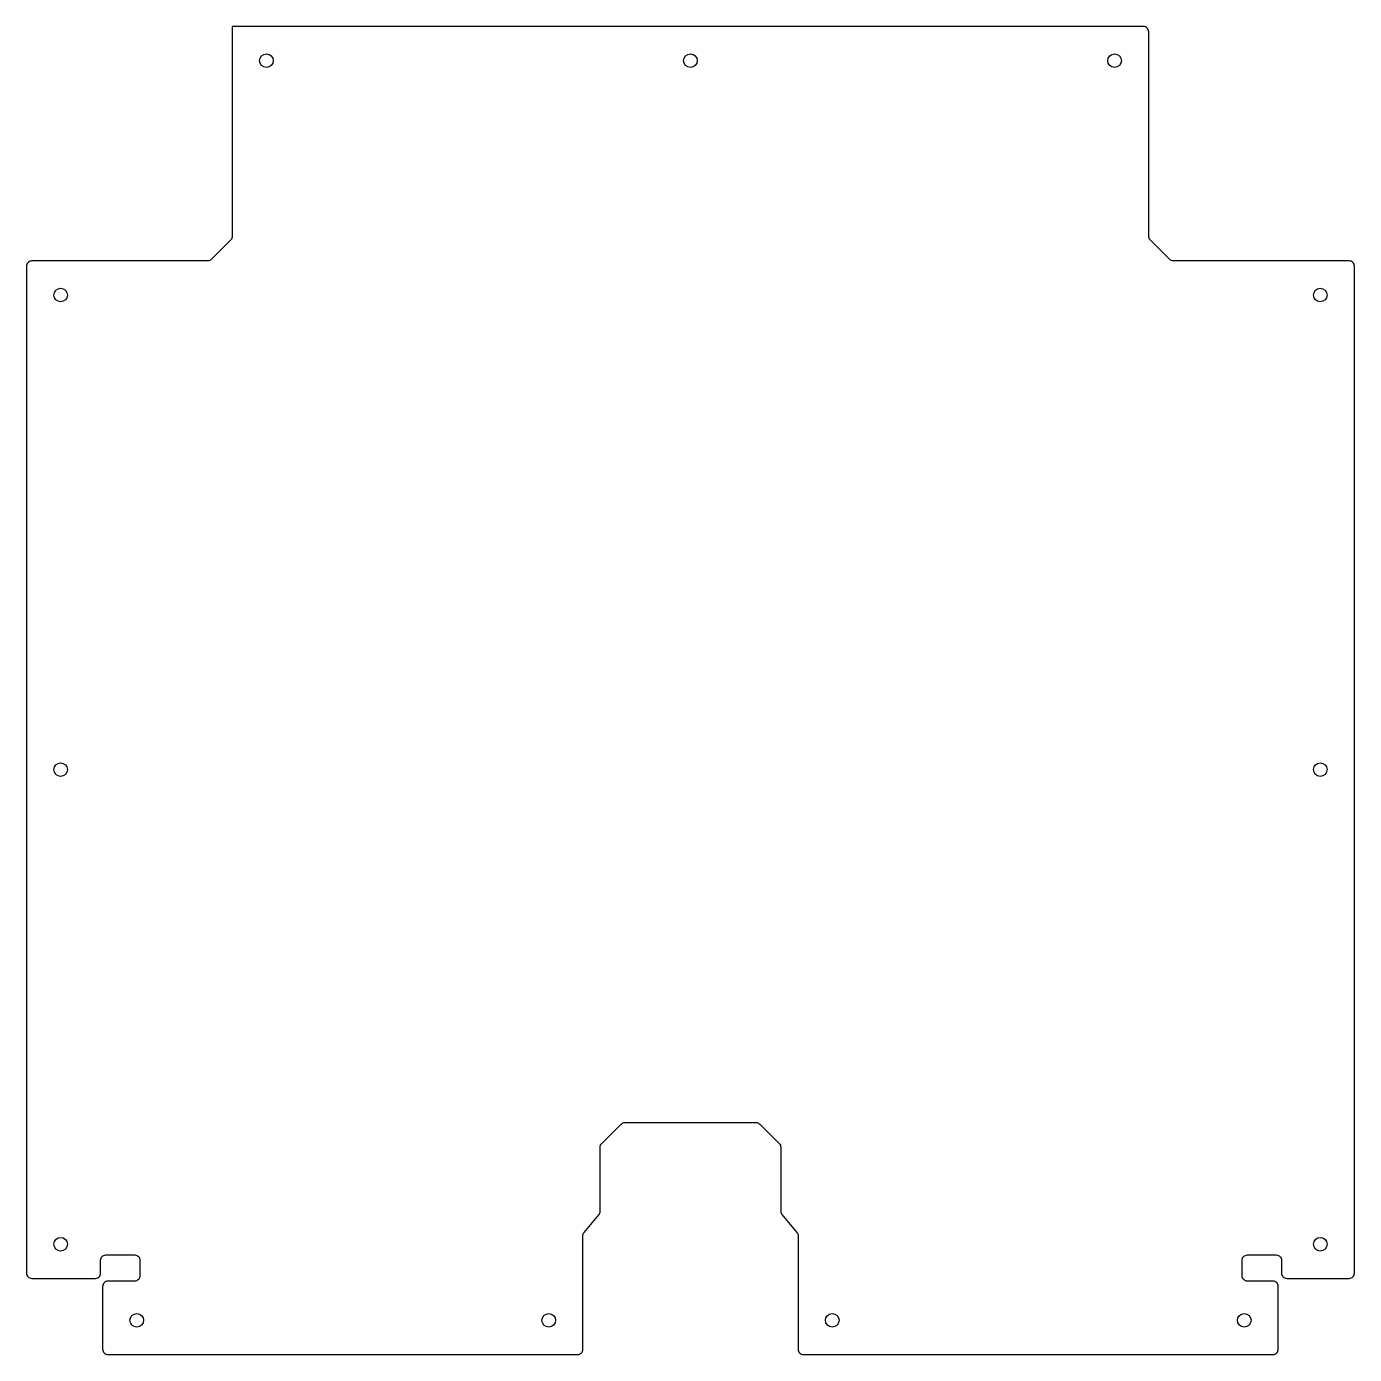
# Model space of a CAD drawing. Header units: millimetres. Extents: x -988 to -482, y 397 to 903.
import ezdxf

# ---------------------------------------------------------------- set-up
doc = ezdxf.new("R2010")
doc.units = ezdxf.units.MM
doc.layers.get('0').update_dxf_attribs({"linetype": 'CONTINUOUS'})

msp = doc.modelspace()

# ---------------------------------------------------------------- linework, layer by layer
msp.add_lwpolyline([(-481.79, 428.31), (-481.79, 812.01, 0.414214), (-483.79, 814.01), (-550.77, 814.01, -0.198912), (-552.19, 814.6), (-559.6, 822.01, -0.198912), (-560.19, 823.42), (-560.19, 901.31, 0.414214), (-562.19, 903.31), (-909.39, 903.31), (-909.39, 823.42, -0.198912), (-909.97, 822.01), (-917.39, 814.6, -0.198912), (-918.8, 814.01), (-985.79, 814.01, 0.414214), (-987.79, 812.01), (-987.79, 428.31, 0.414214), (-985.79, 426.31), (-961.57, 426.31, 0.414214), (-959.57, 428.31), (-959.57, 433.22, -0.414214), (-957.57, 435.22), (-946.57, 435.22, -0.414214), (-944.57, 433.22), (-944.57, 427.22, -0.414214), (-946.57, 425.22), (-956.79, 425.22, 0.414214), (-958.79, 423.22), (-958.79, 399.31, 0.414214), (-956.79, 397.31), (-777.79, 397.31, 0.414214), (-775.79, 399.31), (-775.79, 442.51, -0.175452), (-775.32, 443.79), (-769.65, 450.59, 0.175452), (-769.19, 451.87), (-769.19, 476.3, -0.198912), (-768.6, 477.71), (-761.19, 485.12, -0.198912), (-759.77, 485.71), (-709.8, 485.71, -0.198912), (-708.39, 485.12), (-700.97, 477.71, -0.198912), (-700.39, 476.3), (-700.39, 451.87, 0.175452), (-699.92, 450.59), (-694.25, 443.79, -0.175452), (-693.79, 442.51), (-693.79, 399.31, 0.414214), (-691.79, 397.31), (-512.79, 397.31, 0.414214), (-510.79, 399.31), (-510.79, 423.22, 0.414214), (-512.79, 425.22), (-522.57, 425.22, -0.414214), (-524.57, 427.22), (-524.57, 433.22, -0.414214), (-522.57, 435.22), (-511.57, 435.22, -0.414214), (-509.57, 433.22), (-509.57, 428.31, 0.414214), (-507.57, 426.31), (-483.79, 426.31, 0.414214)], format="xyb", close=True)
for centre in [(-896.39, 890.31, 0), (-734.79, 890.31, 0), (-573.19, 890.31, 0), (-974.79, 801.01, 0), (-494.79, 801.01, 0), (-974.79, 620.16, 0), (-494.79, 620.16, 0), (-974.79, 439.31, 0), (-494.79, 439.31, 0), (-945.79, 410.31, 0), (-788.79, 410.31, 0), (-680.79, 410.31, 0), (-523.79, 410.31, 0)]:
    msp.add_circle(centre, 2.6)

doc.saveas('drawing.dxf')
